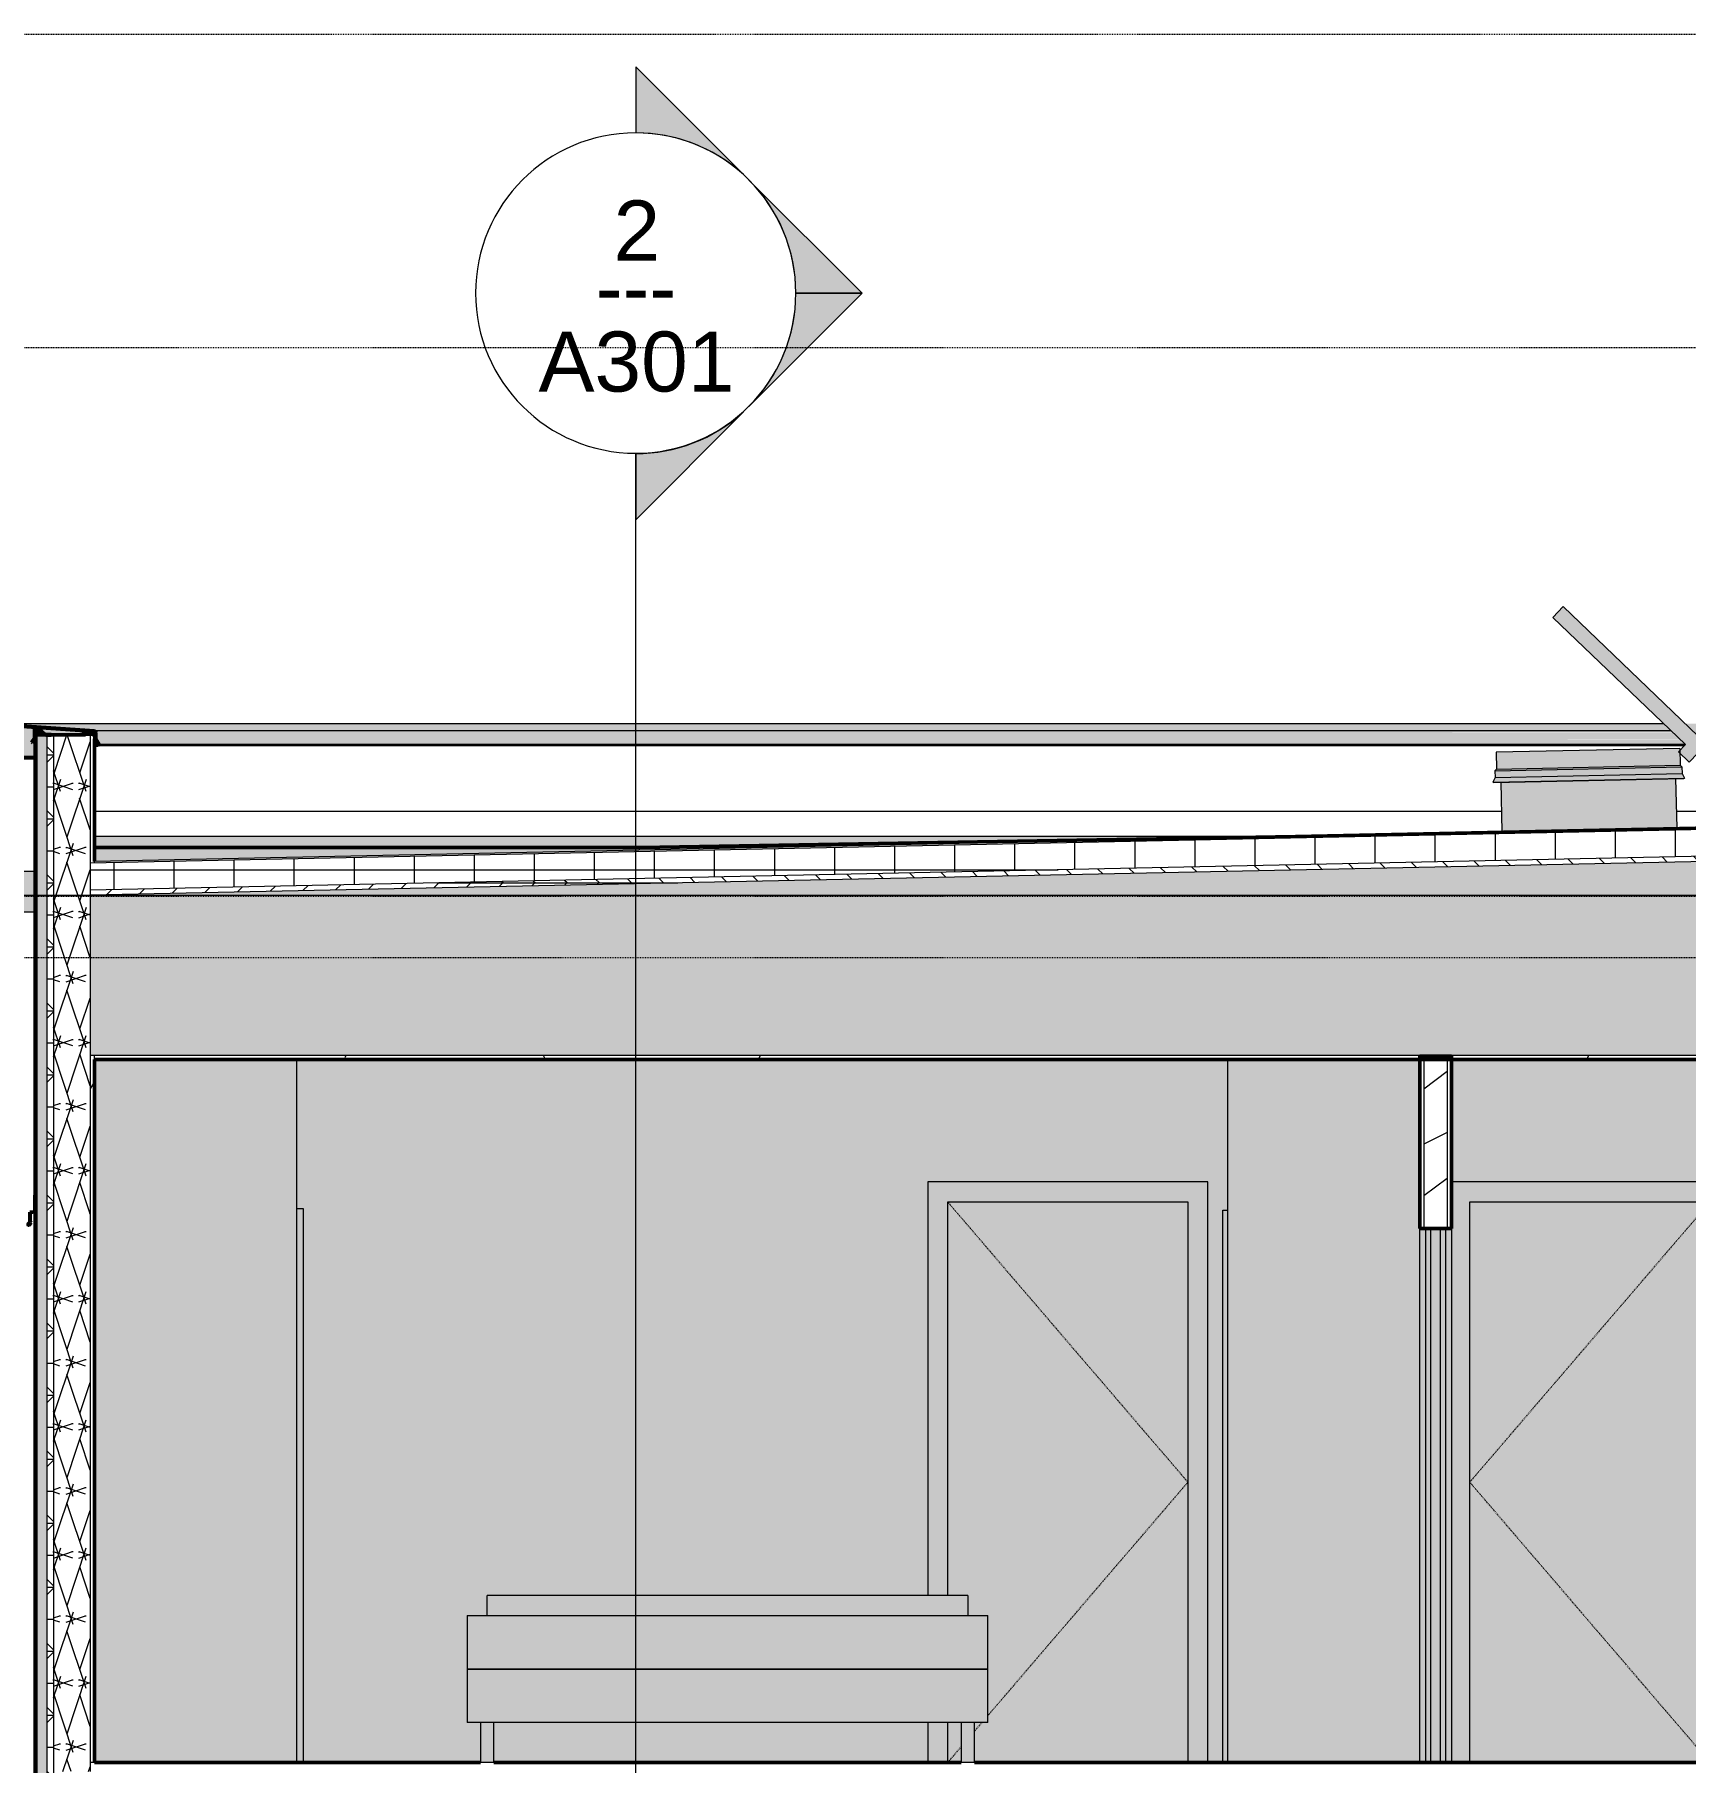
# Model space of a CAD drawing. Header units: inches. Extents: x 1814 to 6957, y -360 to 681.
# Drawn here: x 4886.1 to 5133.5, y 268 to 527 of the extents above; entities that cross this region are included whole.
import ezdxf

# ---------------------------------------------------------------- set-up
doc = ezdxf.new("R2010")
doc.units = ezdxf.units.IN
doc.header["$MEASUREMENT"] = 0
for name, pattern in [('Aligning Line 1_8_', [0.25, 0.125, -0.125]), ('Dash 1_16_', [0.125, 0.0625, -0.0625]), ('Grid Line 1_2_', [0.875, 0.5, -0.125, 0.125, -0.125])]:
    doc.linetypes.add(name, pattern=pattern)
for name, color, linetype, lineweight in [('0-4', 7, 'Continuous', 13), ('0-7', 50, 'Continuous', 5), ('A-DOOR-1', 135, 'Continuous', 13), ('A-DOOR-2', 250, 'Dash 1_16_', 9), ('A-DOOR-3', 45, 'Continuous', 13), ('A-DOOR-4', 250, 'Continuous', 9), ('A-DOOR-7', 130, 'Continuous', 20), ('A-DOOR-8', 30, 'Continuous', 9), ('A-DOOR-FRAM-1', 135, 'Continuous', 13), ('A-DOOR-FRAM-2', 250, 'Continuous', 9), ('A-FLOR-8', 192, 'Continuous', 50), ('A-FLOR-LEVL-1', 51, 'Grid Line 1_2_', 9), ('A-FLOR-MCUT', 51, 'Continuous', 13), ('A-GENM', 5, 'Continuous', 9), ('A-ROOF', 132, 'Continuous', 13), ('A-ROOF-1', 132, 'Continuous', 5), ('A-ROOF-2', 132, 'Continuous', 50), ('A-ROOF-PATT-1', 132, 'Continuous', 9), ('A-WALL', 113, 'Continuous', 13), ('A-WALL-1', 50, 'Continuous', 5), ('A-WALL-2', 10, 'Continuous', 13), ('A-WALL-3', 7, 'Continuous', 13), ('A-WALL-4', 113, 'Continuous', 5), ('A-WALL-6', 113, 'Continuous', 50), ('A-WALL-7', 8, 'Continuous', 5), ('A-WALL-8', 90, 'Continuous', 50), ('A-WALL-PATT-3', 250, 'Continuous', 9), ('A-WALL-PATT-4', 111, 'Continuous', 9), ('A-WALL-PATT-5', 55, 'Continuous', 9), ('G-ANNO-SYMB', 111, 'Aligning Line 1_8_', 9), ('G-ANNO-SYMB-1', 191, 'Aligning Line 1_8_', 9), ('G-ANNO-SYMB-2', 147, 'Aligning Line 1_8_', 9), ('G-ANNO-SYMB-3', 111, 'Continuous', 9), ('I-FURN-1', 170, 'Continuous', 9), ('I-FURN-2', 250, 'Continuous', 9)]:
    doc.layers.add(name, color=color, linetype=linetype, lineweight=lineweight)
doc.styles.add('Arial', font='arial.ttf', dxfattribs={"height": 9})
doc.styles.add('Century Gothic', font='ufonts.com_century-gothic.ttf', dxfattribs={"height": 9})
pattern_1 = [(0, (7058.028, 68.768), (0, 4.798), []), (315, (7058.028, 68.768), (4.7984266, 0), [6.786, -6.786]), (45, (7058.028, 68.768), (4.7984266, 0), [6.786, -6.786])]
pattern_2 = [(161.57, (7058.508, 69.248), (-3.8399538, -1.544e-05), [0, -27.322, 3.034, 0]), (18.43, (7057.548, 69.248), (-3.8399538, 1.544e-05), [0, -27.322, 3.034, 0]), (108.43, (7058.508, 69.248), (1.919622, -9.6005246), [9.106, -21.25]), (71.57, (7057.548, 69.248), (1.919622, 9.6005246), [9.106, -21.25])]
pattern_3 = [(0, (7058.028, 68.768), (30.72, 7.68), [1.267, -21.773, 1.267, -21.773, -122.88]), (0, (7058.028, 68.768), (30.72, 7.68), [-46.08, 1.267, -44.813, 1.267, -21.773, -53.76]), (0, (7058.028, 68.768), (30.72, 7.68), [-115.2, 1.267, -14.093, 1.267, -37.133]), (120, (7069.548, 72.608), (-22.011075, 22.7643), [1.267, -21.773, 1.267, -21.773, -122.88]), (120, (7069.548, 72.608), (-22.011075, 22.7643), [-46.08, 1.267, -44.813, 1.267, -21.773, -53.76]), (120, (7069.548, 72.608), (-22.011075, 22.7643), [-115.2, 1.267, -14.093, 1.267, -37.133]), (240, (7073.388, 87.968), (-8.708925, -30.4443), [1.267, -21.773, 1.267, -21.773, -122.88]), (240, (7073.388, 87.968), (-8.708925, -30.4443), [-46.08, 1.267, -44.813, 1.267, -21.773, -53.76]), (240, (7073.388, 87.968), (-8.708925, -30.4443), [-115.2, 1.267, -14.093, 1.267, -37.133])]

# ---------------------------------------------------------------- blocks, each defined once
blk = doc.blocks.new('CTR - 2nd Phase_rvt-2-SECTION _ CENTER LOOKING EAST')
at = {"layer": 'A-FLOR-LEVL-1'}
blk.add_line((-4168.71, 398), (-1814.21, 398), dxfattribs=at)
at = {"layer": 'G-ANNO-SYMB-1'}
for p, q in [((-1910.94, 526.95), (-4072.05, 526.95)), ((-1910.94, 388.59), (-4072.05, 388.59))]:
    blk.add_line(p, q, dxfattribs=at)
blk = doc.blocks.new('Single-Flush - 36_ x 84_-1372824-SECTION _ CENTER LOOKING EAST')
at = {"layer": 'A-DOOR-1'}
h = blk.add_hatch(color=256, dxfattribs=at)
h.paths.add_polyline_path([(-3723.96, 268), (-3721.96, 268), (-3721.96, 274), (-3723.96, 274), (-3723.96, 269.13)], flags=0)
h.paths.add_polyline_path([(-3719.96, 268), (-3687.96, 268), (-3687.96, 352), (-3723.96, 352), (-3723.96, 293), (-3720.96, 293), (-3720.96, 290), (-3717.96, 290), (-3717.96, 274), (-3719.96, 274), (-3719.96, 269.13)], flags=0)
at = {"layer": 'A-DOOR-FRAM-1'}
h = blk.add_hatch(color=256, dxfattribs=at)
h.paths.add_polyline_path([(-3687.96, 268), (-3684.96, 268), (-3684.96, 355), (-3726.96, 355), (-3726.96, 293), (-3723.96, 293), (-3723.96, 352), (-3687.96, 352), (-3687.96, 292.72)], flags=0)
h.paths.add_polyline_path([(-3723.96, 268), (-3723.96, 274), (-3726.96, 274), (-3726.96, 268), (-3725.93, 268)], flags=0)
at = {"layer": 'A-DOOR-2'}
for p, q in [((-3723.96, 352), (-3687.96, 310)), ((-3717.96, 275), (-3687.96, 310)), ((-3719.96, 272.67), (-3718.82, 274)), ((-3723.96, 268), (-3721.96, 270.33))]:
    blk.add_line(p, q, dxfattribs=at)
at = {"layer": 'A-DOOR-FRAM-2'}
for p, q in [((-3726.96, 355), (-3726.96, 293)), ((-3684.96, 355), (-3726.96, 355)), ((-3684.96, 268), (-3684.96, 355)), ((-3723.96, 293), (-3723.96, 352)), ((-3723.96, 352), (-3687.96, 352)), ((-3687.96, 352), (-3687.96, 268)), ((-3726.96, 274), (-3726.96, 268)), ((-3723.96, 268), (-3723.96, 274))]:
    blk.add_line(p, q, dxfattribs=at)
blk = doc.blocks.new('Single-Flush - 36_ x 84_-1372839-SECTION _ CENTER LOOKING EAST')
at = {"layer": 'A-DOOR-1'}
blk.add_hatch(color=256, dxfattribs=at).paths.add_polyline_path([(-3645.72, 268), (-3609.72, 268), (-3609.72, 352), (-3645.72, 352), (-3645.72, 316)], flags=0)
at = {"layer": 'A-DOOR-FRAM-1'}
blk.add_hatch(color=256, dxfattribs=at).paths.add_polyline_path([(-3648.46, 268), (-3645.72, 268), (-3645.72, 352), (-3609.72, 352), (-3609.72, 268), (-3606.72, 268), (-3606.72, 355), (-3648.46, 355), (-3648.46, 268.88)], flags=0)
at = {"layer": 'A-DOOR-2'}
for p in [(-3609.72, 352), (-3609.72, 268)]:
    blk.add_line(p, (-3645.72, 310), dxfattribs=at)
at = {"layer": 'A-DOOR-FRAM-2'}
for p, q in [((-3606.72, 355), (-3648.46, 355)), ((-3606.72, 268), (-3606.72, 355)), ((-3645.72, 268), (-3645.72, 352)), ((-3645.72, 352), (-3609.72, 352)), ((-3609.72, 352), (-3609.72, 268))]:
    blk.add_line(p, q, dxfattribs=at)
blk = doc.blocks.new('FOLDING_SLIDING CLOSET - 42_ x 80_-1372832-SECTION _ CENTER LOOKING EAST')
at = {"layer": 'A-DOOR-3'}
blk.add_hatch(color=256, dxfattribs=at).paths.add_polyline_path([(-3681.96, 268), (-3681.96, 350.75), (-3682.71, 350.75), (-3682.71, 268)], flags=0)
at = {"layer": 'A-DOOR-4'}
for p, q in [((-3682.71, 350.75), (-3681.96, 350.75)), ((-3682.71, 268), (-3682.71, 350.75))]:
    blk.add_line(p, q, dxfattribs=at)
blk = doc.blocks.new('Bed-Standard - King 78_ x 80_-1242963-SECTION _ CENTER LOOKING EAST')
at = {"layer": 'I-FURN-1'}
for points in [[(-3726.18, 292), (-3720.96, 292), (-3720.96, 293), (-3792.96, 293), (-3792.96, 292), (-3726.96, 292)], [(-3726.96, 290), (-3720.96, 290), (-3720.96, 292), (-3792.96, 292), (-3792.96, 290), (-3734.38, 290)], [(-3795.65, 282), (-3794.96, 282), (-3794.96, 290), (-3795.96, 290), (-3795.96, 282), (-3795.83, 282)], [(-3718.96, 282), (-3718.96, 290), (-3794.96, 290), (-3794.96, 282), (-3723.96, 282)], [(-3718.71, 282), (-3717.96, 282), (-3717.96, 290), (-3718.96, 290), (-3718.96, 282)], [(-3795.96, 274), (-3794.96, 274), (-3794.96, 282), (-3795.96, 282), (-3795.96, 274.86)], [(-3768.14, 274), (-3718.96, 274), (-3718.96, 282), (-3794.96, 282), (-3794.96, 274), (-3785.03, 274)], [(-3718.04, 274), (-3717.96, 274), (-3717.96, 282), (-3718.96, 282), (-3718.96, 274), (-3718.1, 274)], [(-3792.2, 268), (-3791.96, 268), (-3791.96, 274), (-3793.96, 274), (-3793.96, 268), (-3792.34, 268)], [(-3721.96, 268), (-3719.96, 268), (-3719.96, 274), (-3721.96, 274), (-3721.96, 269.13)]]:
    blk.add_hatch(color=256, dxfattribs=at).paths.add_polyline_path(points, flags=0)
at = {"layer": 'I-FURN-2'}
for p, q in [((-3720.96, 293), (-3792.96, 293)), ((-3792.96, 292), (-3792.96, 293)), ((-3720.96, 293), (-3720.96, 292)), ((-3792.96, 290), (-3792.96, 292)), ((-3720.96, 292), (-3720.96, 290)), ((-3795.96, 290), (-3795.96, 282)), ((-3795.96, 290), (-3794.96, 290)), ((-3794.96, 290), (-3718.96, 290)), ((-3718.96, 290), (-3717.96, 290)), ((-3717.96, 282), (-3717.96, 290)), ((-3795.96, 282), (-3795.96, 274)), ((-3795.96, 282), (-3794.96, 282)), ((-3794.96, 282), (-3795.96, 282)), ((-3794.96, 282), (-3718.96, 282)), ((-3718.96, 282), (-3794.96, 282)), ((-3718.96, 282), (-3717.96, 282)), ((-3717.96, 282), (-3718.96, 282)), ((-3717.96, 274), (-3717.96, 282)), ((-3794.96, 274), (-3795.96, 274)), ((-3718.96, 274), (-3794.96, 274)), ((-3793.96, 274), (-3793.96, 268)), ((-3791.96, 268), (-3791.96, 274)), ((-3721.96, 274), (-3721.96, 268)), ((-3719.96, 268), (-3719.96, 274)), ((-3717.96, 274), (-3718.96, 274)), ((-3791.96, 268), (-3793.96, 268)), ((-3719.96, 268), (-3721.96, 268))]:
    blk.add_line(p, q, dxfattribs=at)
blk = doc.blocks.new('Pocket_Door_2385 - 34_ x 80_-1722045-SECTION _ CENTER LOOKING EAST')
at = {"layer": 'A-DOOR-8'}
blk.add_hatch(color=256, dxfattribs=at).paths.add_polyline_path([(-3650.09, 268), (-3650.09, 348), (-3651.59, 348), (-3651.59, 268)], flags=0)
at = {"layer": 'A-DOOR-7'}
for p, q in [((-3650.09, 348), (-3651.59, 348)), ((-3651.59, 348), (-3651.59, 268)), ((-3650.09, 268), (-3650.09, 348)), ((-3651.59, 268), (-3650.09, 268))]:
    blk.add_line(p, q, dxfattribs=at)
blk = doc.blocks.new('Single-Flush - 30_ x 80_-1421383-SECTION _ CENTER LOOKING EAST')
at = {"layer": 'A-DOOR-FRAM-1'}
blk.add_hatch(color=256, dxfattribs=at).paths.add_polyline_path([(-3820.57, 136), (-3820.57, 219), (-3821.57, 219), (-3821.57, 136)], flags=0)
at = {"layer": 'A-DOOR-FRAM-2'}
for p, q in [((-3821.57, 219), (-3820.57, 219)), ((-3820.57, 219), (-3820.57, 136))]:
    blk.add_line(p, q, dxfattribs=at)
blk = doc.blocks.new('CTR - 1st Phase - Unit Layouts_rvt-2-SECTION _ CENTER LOOKING EAST')
at = {"layer": 'A-WALL-1'}
for points in [[(-3821.57, 268), (-3821.6, 373.37), (-3826.32, 373.37), (-3826.32, 268)], [(-3677.21, 268), (-3677.21, 373.37), (-3681.96, 373.37), (-3681.96, 268)]]:
    blk.add_hatch(color=256, dxfattribs=at).paths.add_polyline_path(points, flags=0)
at = {"layer": 'A-WALL-2'}
for points in [[(-3835.68, 268), (-3826.32, 268), (-3826.32, 373.37), (-3851.85, 373.37), (-3851.85, 268)], [(-3653.21, 268), (-3653.21, 373.37), (-3677.21, 373.37), (-3677.21, 268), (-3666.84, 268)]]:
    blk.add_hatch(color=256, dxfattribs=at).paths.add_polyline_path(points, flags=0)
h = blk.add_hatch(color=256, dxfattribs=at)
h.paths.add_polyline_path([(-3820.57, 268), (-3793.96, 268), (-3793.96, 274), (-3795.96, 274), (-3795.96, 290), (-3792.96, 290), (-3792.96, 293), (-3726.96, 293), (-3726.96, 355), (-3684.96, 355), (-3684.96, 268), (-3682.71, 268), (-3682.71, 350.75), (-3681.96, 350.75), (-3681.96, 373.37), (-3821.57, 373.36), (-3821.57, 351), (-3820.57, 351), (-3820.57, 288.85)], flags=0)
h.paths.add_polyline_path([(-3789.25, 268), (-3726.96, 268), (-3726.96, 274), (-3791.96, 274), (-3791.96, 268)], flags=0)
h = blk.add_hatch(color=256, dxfattribs=at)
h.paths.add_polyline_path([(-3599.31, 268), (-3540.61, 268), (-3539.76, 275.83), (-3540.32, 276.15), (-3541.68, 277.41), (-3542.63, 278.81), (-3543.27, 280.59), (-3543.47, 282.25), (-3528.47, 282.25), (-3528.74, 280.33), (-3529.42, 278.63), (-3530.43, 277.21), (-3531.77, 276.05), (-3532.19, 275.83), (-3531.34, 268), (-3519.97, 268), (-3519.97, 373.37), (-3648.46, 373.37), (-3648.46, 355), (-3606.72, 355), (-3606.72, 268)], flags=0)
h.paths.add_polyline_path([(-3530.73, 282.5), (-3543.47, 282.5), (-3543.47, 282.75), (-3543.76, 282.75), (-3544.18, 282.84), (-3544.53, 283.11), (-3544.73, 283.49), (-3545.09, 285.25), (-3545.47, 293.75), (-3545.8, 293.77), (-3545.94, 293.92), (-3545.94, 294.16), (-3545.78, 295.46), (-3545.76, 295.52), (-3545.51, 295.71), (-3545.34, 295.75), (-3526.44, 295.71), (-3526.37, 295.69), (-3526.17, 295.46), (-3526.11, 295.29), (-3526.01, 293.92), (-3526.15, 293.77), (-3526.25, 293.75), (-3526.47, 293.75), (-3526.86, 285.25), (-3527.22, 283.49), (-3527.42, 283.11), (-3527.76, 282.84), (-3528.19, 282.75), (-3528.47, 282.75), (-3528.47, 282.5), (-3530.59, 282.5)], flags=0)
at = {"layer": 'A-WALL-7'}
for points in [[(-3653.21, 268), (-3652.34, 268), (-3652.34, 348), (-3653.21, 348), (-3653.21, 271.75)], [(-3648.46, 268), (-3648.46, 348), (-3649.34, 348), (-3649.34, 268), (-3648.72, 268)]]:
    blk.add_hatch(color=256, dxfattribs=at).paths.add_polyline_path(points, flags=0)
h = blk.add_hatch(color=256, dxfattribs=at)
h.paths.add_polyline_path([(-3649.34, 268), (-3649.34, 348), (-3650.09, 348), (-3650.09, 268)], flags=0)
h.paths.add_polyline_path([(-3651.59, 268), (-3651.59, 348), (-3652.34, 348), (-3652.34, 268)], flags=0)
at = {"layer": 'A-WALL-PATT-3'}
h = blk.add_hatch(dxfattribs=at)
h.set_pattern_fill('FP_52', color=256, style=0, pattern_type=2)
h.set_pattern_definition([(0, (-1688.897, 68.768), (30.72, 7.68), [1.267, -21.773, 1.267, -21.773, -122.88]), (0, (-1688.897, 68.768), (30.72, 7.68), [-46.08, 1.267, -44.813, 1.267, -21.773, -53.76]), (0, (-1688.897, 68.768), (30.72, 7.68), [-115.2, 1.267, -14.093, 1.267, -37.133]), (120, (-1677.377, 72.608), (-22.011075, 22.7643), [1.267, -21.773, 1.267, -21.773, -122.88]), (120, (-1677.377, 72.608), (-22.011075, 22.7643), [-46.08, 1.267, -44.813, 1.267, -21.773, -53.76]), (120, (-1677.377, 72.608), (-22.011075, 22.7643), [-115.2, 1.267, -14.093, 1.267, -37.133]), (240, (-1673.537, 87.968), (-8.708925, -30.4443), [1.267, -21.773, 1.267, -21.773, -122.88]), (240, (-1673.537, 87.968), (-8.708925, -30.4443), [-46.08, 1.267, -44.813, 1.267, -21.773, -53.76]), (240, (-1673.537, 87.968), (-8.708925, -30.4443), [-115.2, 1.267, -14.093, 1.267, -37.133])])
h.paths.add_polyline_path([(-3653.21, 348), (-3652.59, 348), (-3652.59, 373.37), (-3653.21, 373.37), (-3653.21, 350.5)], flags=0)
at = {"layer": 'A-WALL-PATT-5'}
h = blk.add_hatch(dxfattribs=at)
h.set_pattern_fill('FP_55', color=256, style=0, pattern_type=2)
h.set_pattern_definition([(216.87, (-1682.499, 84.761), (47.980943, 31.9870857), [7.997, -71.971]), (206.565, (-1672.903, 79.963), (-15.993714, -15.994133), [17.881, -17.881]), (198.435, (-1672.903, 71.967), (-31.98674, -15.99388), [10.115, -40.461])])
h.paths.add_polyline_path([(-3650.09, 348), (-3649.09, 348), (-3649.09, 373.37), (-3652.59, 373.37), (-3652.59, 348), (-3651.59, 348)], flags=0)
at = {"layer": 'A-WALL-3'}
for p, q in [((-3821.57, 373.37), (-3821.57, 268)), ((-3681.96, 268), (-3681.96, 373.37)), ((-3652.59, 373.87), (-3652.59, 348)), ((-3649.09, 373.87), (-3649.09, 348)), ((-3653.21, 268), (-3653.21, 348)), ((-3652.34, 348), (-3652.34, 268)), ((-3649.34, 348), (-3649.34, 268)), ((-3648.46, 348), (-3648.46, 268))]:
    blk.add_line(p, q, dxfattribs=at)
at = {"layer": 'A-WALL-8'}
for p, q in [((-3648.46, 373.87), (-3653.21, 373.87)), ((-3653.21, 373.87), (-3653.21, 348)), ((-3648.46, 348), (-3648.46, 373.87)), ((-3653.21, 348), (-3648.46, 348))]:
    blk.add_line(p, q, dxfattribs=at)
at = {"layer": '0-4'}
for name, p in [('Single-Flush - 36_ x 84_-1372824-SECTION _ CENTER LOOKING EAST', (0, 0)), ('Single-Flush - 36_ x 84_-1372839-SECTION _ CENTER LOOKING EAST', (0, 0)), ('Single-Flush - 30_ x 80_-1421383-SECTION _ CENTER LOOKING EAST', (0, 132)), ('FOLDING_SLIDING CLOSET - 42_ x 80_-1372832-SECTION _ CENTER LOOKING EAST', (0, 0)), ('Pocket_Door_2385 - 34_ x 80_-1722045-SECTION _ CENTER LOOKING EAST', (0, 0)), ('Bed-Standard - King 78_ x 80_-1242963-SECTION _ CENTER LOOKING EAST', (0, 0))]:
    blk.add_blockref(name, p, dxfattribs=at)
blk = doc.blocks.new('CTR - 1st Phase - Common Walls_rvt-2-SECTION _ CENTER LOOKING EAST')
at = {"layer": 'A-FLOR-LEVL-1'}
blk.add_line((-4168.71, 398), (-1814.21, 398), dxfattribs=at)
at = {"layer": 'G-ANNO-SYMB-2'}
for p, q in [((-1910.94, 526.95), (-4072.05, 526.95)), ((-1910.94, 526.95), (-4072.05, 526.95)), ((-1910.96, 526.95), (-4071.96, 526.95)), ((-1910.94, 480), (-4072.05, 480))]:
    blk.add_line(p, q, dxfattribs=at)
blk = doc.blocks.new('CTR - 1st Phase -Stairs _ Elevators_rvt-2-SECTION _ CENTER LOOKING EAST')
at = {"layer": 'A-FLOR-LEVL-1'}
blk.add_line((-4168.71, 398), (-1814.21, 398), dxfattribs=at)
at = {"layer": 'G-ANNO-SYMB-2'}
blk.add_line((-1910.96, 526.95), (-4071.96, 526.95), dxfattribs=at)
blk = doc.blocks.new('Basic Wall _ EXT - FIBER CEMENT - SMALL - ___-2145929-SECTION _ CENTER LOOKING EAST')
at = {"layer": 'A-WALL'}
h = blk.add_hatch(color=256, dxfattribs=at)
h.paths.add_polyline_path([(-3481.12, 422.6), (-3408.92, 422.6), (-3393.56, 423.66), (-3499.32, 423.66), (-3499.32, 422.6), (-3485.34, 422.6)], flags=0)
h.paths.add_polyline_path([(-3679.5, 422.6), (-3615.53, 422.6), (-3616.64, 423.66), (-3867.21, 423.66), (-3851.69, 422.6), (-3683.72, 422.6)], flags=0)
h.paths.add_polyline_path([(-3612.28, 422.6), (-3595.32, 422.6), (-3595.32, 423.66), (-3613.39, 423.66), (-3612.55, 422.86)], flags=0)
for points in [[(-3860.72, 418.62), (-3860.72, 418.62), (-3860.73, 420.79), (-3861.25, 420.84), (-3860.84, 421.5), (-3860.78, 421.45), (-3860.73, 421.63), (-3860.81, 421.63), (-3860.78, 422.9), (-3860.63, 423.08), (-3860.51, 423.11), (-3861, 423.15), (-3867.21, 423.58), (-3867.21, 418.62), (-3860.73, 418.62)], [(-3860.29, 422.86), (-3860.45, 422.99), (-3860.65, 422.98), (-3860.71, 422.86), (-3860.39, 422.86)], [(-3859.53, 423.05), (-3860.44, 423.09), (-3860.39, 423.05)], [(-3851.92, 422.1), (-3851.71, 422.1), (-3851.71, 422.16), (-3853.48, 422.16), (-3853.48, 422.44), (-3851.79, 422.49), (-3851.92, 422.53), (-3859.53, 423.05), (-3860.35, 423.02), (-3859.29, 422.1), (-3852.33, 422.1)], [(-3852.33, 422.23), (-3851.93, 422.27), (-3851.99, 422.37), (-3853.4, 422.37), (-3853.4, 422.23), (-3852.47, 422.23)], [(-3851.84, 422.16), (-3851.71, 422.16), (-3851.71, 422.23), (-3852.33, 422.23), (-3852.33, 422.16), (-3851.92, 422.16)], [(-3851.75, 422.27), (-3851.71, 422.27), (-3851.75, 422.47), (-3851.92, 422.47), (-3851.84, 422.27)], [(-3860.73, 420.79), (-3860.73, 421.45), (-3860.78, 421.45), (-3861.19, 420.79), (-3860.73, 420.79)], [(-3860.78, 421.45), (-3860.73, 421.45), (-3860.76, 421.5)], [(-3851.62, 421.39), (-3851.63, 421.44), (-3851.71, 421.44), (-3851.74, 421.83), (-3851.77, 421.83), (-3851.74, 421.39), (-3851.62, 421.39)], [(-3851.74, 421.26), (-3851.59, 421.3), (-3851.63, 421.39), (-3851.77, 421.39), (-3851.76, 421.3)], [(-3851.42, 420.51), (-3851.3, 420.55), (-3851.3, 420.59), (-3851.44, 420.63), (-3851.45, 420.64), (-3851.74, 420.62), (-3851.47, 420.51)], [(-3851.35, 420.63), (-3851.25, 420.63), (-3851.65, 421.26), (-3851.71, 421.22), (-3851.42, 420.74)]]:
    blk.add_hatch(color=256, dxfattribs=at).paths.add_polyline_path(points, flags=0)
h = blk.add_hatch(color=256, dxfattribs=at)
h.paths.add_polyline_path([(-3860.73, 421.63), (-3860.72, 422), (-3859.34, 422.04), (-3860.29, 422.86), (-3860.73, 422.86), (-3860.73, 421.7)], flags=0)
h.paths.add_polyline_path([(-3859.23, 422), (-3859.13, 422.04), (-3859.22, 422.04)], flags=0)
h = blk.add_hatch(color=256, dxfattribs=at)
h.paths.add_polyline_path([(-3851.89, 422.04), (-3851.96, 422.07), (-3851.9, 422.04)], flags=0)
h.paths.add_polyline_path([(-3858.3, 422.04), (-3851.71, 422.08), (-3851.71, 422.1), (-3859.21, 422.06), (-3859.13, 422.04), (-3858.97, 422.04)], flags=0)
h = blk.add_hatch(color=256, dxfattribs=at)
h.paths.add_polyline_path([(-3675.28, 422.35), (-3615.28, 422.36), (-3615.53, 422.6), (-3851.73, 422.56), (-3851.63, 422.41), (-3851.63, 422.35), (-3679.5, 422.35)], flags=0)
h.paths.add_polyline_path([(-3409.15, 422.35), (-3409.06, 422.53), (-3408.93, 422.6), (-3499.32, 422.56), (-3499.32, 422.35), (-3409.37, 422.35)], flags=0)
h.paths.add_polyline_path([(-3612.02, 422.35), (-3595.32, 422.36), (-3595.32, 422.6), (-3612.24, 422.56), (-3612.03, 422.36)], flags=0)
h = blk.add_hatch(color=256, dxfattribs=at)
h.paths.add_polyline_path([(-3409.15, 421.44), (-3409.15, 422.35), (-3499.32, 422.35), (-3499.32, 421.44), (-3409.37, 421.44)], flags=0)
h.paths.add_polyline_path([(-3851.63, 421.44), (-3614.32, 421.44), (-3615.27, 422.35), (-3851.63, 422.35), (-3851.63, 421.99)], flags=0)
h.paths.add_polyline_path([(-3595.32, 421.44), (-3595.32, 422.35), (-3612.02, 422.35), (-3611.07, 421.44), (-3599.31, 421.44)], flags=0)
h = blk.add_hatch(color=256, dxfattribs=at)
h.paths.add_polyline_path([(-3851.71, 421.99), (-3851.71, 422.08), (-3851.89, 422.04), (-3851.77, 422)], flags=0)
h.paths.add_polyline_path([(-3851.77, 421.83), (-3851.71, 421.83), (-3851.74, 421.99), (-3851.84, 422), (-3851.78, 421.89)], flags=0)
h = blk.add_hatch(color=256, dxfattribs=at)
h.paths.add_polyline_path([(-3633.07, 421.3), (-3614.22, 421.35), (-3614.32, 421.44), (-3851.63, 421.44), (-3851.59, 421.3), (-3637.29, 421.3)], flags=0)
h.paths.add_polyline_path([(-3610.93, 421.3), (-3595.32, 421.35), (-3595.32, 421.44), (-3611.06, 421.43), (-3610.93, 421.3)], flags=0)
h.paths.add_polyline_path([(-3409.1, 421.3), (-3409.07, 421.44), (-3499.32, 421.43), (-3499.32, 421.3), (-3409.12, 421.3)], flags=0)
h = blk.add_hatch(color=256, dxfattribs=at)
h.paths.add_polyline_path([(-3751.26, 420.57), (-3613.41, 420.57), (-3614.18, 421.3), (-3851.56, 421.26), (-3851.11, 420.57), (-3755.48, 420.57)], flags=0)
h.paths.add_polyline_path([(-3409.66, 420.57), (-3409.19, 421.3), (-3499.32, 421.3), (-3499.32, 420.57), (-3413.59, 420.57)], flags=0)
h.paths.add_polyline_path([(-3595.32, 420.57), (-3595.32, 421.3), (-3610.93, 421.3), (-3610.23, 420.63), (-3610.23, 420.57), (-3599.31, 420.57)], flags=0)
h.paths.add_polyline_path([(-3409.12, 421.26), (-3409.12, 421.3), (-3409.12, 421.26)], flags=0)
h = blk.add_hatch(color=256, dxfattribs=at)
h.paths.add_polyline_path([(-3851.11, 420.45), (-3613.51, 420.45), (-3613.41, 420.57), (-3851.11, 420.57), (-3851.22, 420.45)], flags=0)
h.paths.add_polyline_path([(-3409.31, 420.45), (-3409.3, 420.49), (-3409.34, 420.45)], flags=0)
h.paths.add_polyline_path([(-3409.47, 420.45), (-3409.66, 420.57), (-3499.32, 420.57), (-3499.32, 420.45), (-3409.55, 420.45)], flags=0)
h.paths.add_polyline_path([(-3599.31, 420.45), (-3595.32, 420.45), (-3595.32, 420.57), (-3610.29, 420.57), (-3610.4, 420.45), (-3603.53, 420.45)], flags=0)
for p, q in [((-3616.64, 423.66), (-3867.29, 423.66)), ((-3860.41, 423.11), (-3860.56, 423.11)), ((-3851.97, 422.37), (-3853.4, 422.37)), ((-3852.33, 422.23), (-3851.71, 422.23)), ((-3851.71, 422.16), (-3852.33, 422.16)), ((-3851.71, 422.24), (-3851.93, 422.24)), ((-3851.75, 422.47), (-3851.92, 422.47)), ((-3615.53, 422.6), (-3851.85, 422.6)), ((-3851.7, 422.27), (-3851.85, 422.27)), ((-3860.73, 420.79), (-3861.19, 420.79)), ((-3859.34, 422.04), (-3859.28, 422)), ((-3853.2, 422.04), (-3858.3, 422.04)), ((-3851.71, 422.08), (-3852.02, 422.08)), ((-3851.44, 420.64), (-3851.78, 420.64)), ((-3851.44, 420.42), (-3613.55, 420.42)), ((-3851.23, 420.59), (-3851.42, 420.59)), ((-3851.24, 420.63), (-3851.35, 420.63)), ((-3613.41, 420.57), (-3851.11, 420.57))]:
    blk.add_line(p, q, dxfattribs=at)
at = {"layer": 'A-WALL', "flags": 128}
for points in [[(-3860.39, 423.05), (-3860.45, 423.09), (-3860.51, 423.11), (-3860.57, 423.11), (-3860.63, 423.1), (-3860.69, 423.07), (-3860.74, 423.03), (-3860.77, 422.98), (-3860.8, 422.92), (-3860.81, 422.86)], [(-3859.13, 422.04), (-3859.18, 422.05), (-3859.24, 422.07), (-3859.29, 422.1)], [(-3851.63, 422.35), (-3851.63, 422.41), (-3851.66, 422.47), (-3851.69, 422.52), (-3851.73, 422.56), (-3851.79, 422.59), (-3851.85, 422.6)], [(-3860.81, 421.63), (-3860.81, 421.58), (-3860.82, 421.54), (-3860.84, 421.5)], [(-3860.78, 421.45), (-3860.75, 421.51), (-3860.73, 421.57), (-3860.73, 421.63)], [(-3851.77, 421.83), (-3851.78, 421.89), (-3851.81, 421.95), (-3851.85, 422.01), (-3851.9, 422.05), (-3851.96, 422.07), (-3852.02, 422.08)], [(-3851.85, 421.33), (-3851.83, 421.28), (-3851.8, 421.22)], [(-3851.74, 421.26), (-3851.76, 421.3), (-3851.77, 421.35), (-3851.77, 421.39)], [(-3851.71, 421.44), (-3851.7, 421.38), (-3851.68, 421.32), (-3851.65, 421.26)], [(-3851.59, 421.3), (-3851.61, 421.35), (-3851.62, 421.39), (-3851.63, 421.44)], [(-3851.55, 420.44), (-3851.49, 420.42), (-3851.44, 420.42)], [(-3851.39, 420.5), (-3851.43, 420.49), (-3851.44, 420.49)], [(-3851.42, 420.42), (-3851.36, 420.43), (-3851.3, 420.45)]]:
    blk.add_lwpolyline(points, dxfattribs=at)
blk = doc.blocks.new('Basic Wall _ EXT - FIBER CEMENT - LARGE - ___-2162461-SECTION _ CENTER LOOKING EAST')
at = {"layer": 'A-WALL'}
blk.add_hatch(color=256, dxfattribs=at).paths.add_polyline_path([(-3861.76, 348.66), (-3861.47, 349.06), (-3861.47, 350.44), (-3860.72, 350.5), (-3860.75, 350.53), (-3861.5, 350.43), (-3861.5, 349.02), (-3861.79, 348.68)], flags=0)
for p, q in [((-3861.77, 348.55), (-3861.75, 348.53)), ((-3861.77, 348.55), (-3861.75, 348.53)), ((-3861.73, 348.55), (-3861.75, 348.57)), ((-3861.73, 348.55), (-3861.75, 348.57))]:
    blk.add_line(p, q, dxfattribs=at)
for centre, radius, start, end in [((-3861.71, 348.62), 0.0937, 140, 230), ((-3861.71, 348.62), 0.0937, 140, 230), ((-3861.71, 348.62), 0.0625, 140, 230), ((-3861.71, 348.62), 0.0625, 140, 230), ((-3861.69, 348.6), 0.0938, 230, 320), ((-3861.69, 348.6), 0.0938, 230, 320), ((-3861.69, 348.6), 0.0625, 230, 320), ((-3861.69, 348.6), 0.0625, 230, 320)]:
    blk.add_arc(centre, radius, start, end, dxfattribs=at)
at = {"layer": 'A-WALL-6'}
for p, q in [((-3860.72, 353), (-3860.75, 353)), ((-3860.75, 353), (-3860.75, 350.53)), ((-3860.72, 350.5), (-3860.72, 353)), ((-3860.75, 350.53), (-3861.5, 350.46)), ((-3861.5, 350.46), (-3861.5, 349.02)), ((-3861.47, 350.44), (-3860.72, 350.5)), ((-3861.47, 349.01), (-3861.47, 350.44)), ((-3861.5, 349.02), (-3861.79, 348.68)), ((-3861.77, 348.55), (-3861.75, 348.53)), ((-3861.76, 348.66), (-3861.47, 349.01)), ((-3861.73, 348.55), (-3861.75, 348.57)), ((-3861.36, 348.9), (-3861.64, 348.56)), ((-3861.62, 348.54), (-3861.34, 348.88)), ((-3861.34, 348.88), (-3861.36, 348.9))]:
    blk.add_line(p, q, dxfattribs=at)
for centre, radius, start, end in [((-3861.71, 348.62), 0.0937, 140, 230), ((-3861.71, 348.62), 0.0625, 140, 230), ((-3861.69, 348.6), 0.0937, 230, 320), ((-3861.69, 348.6), 0.0625, 230, 320)]:
    blk.add_arc(centre, radius, start, end, dxfattribs=at)
blk = doc.blocks.new('Basic Wall _ EXT - FIBER CEMENT - SMALL - ___-2145935-SECTION _ CENTER LOOKING EAST')
at = {"layer": 'A-WALL'}
h = blk.add_hatch(color=256, dxfattribs=at)
h.paths.add_polyline_path([(-3860.73, 418.54), (-3860.73, 418.62), (-3867.21, 418.62), (-3867.21, 423.58), (-3851.79, 422.49), (-3851.75, 422.47), (-3851.71, 422.23), (-3851.71, 421.44), (-3851.63, 421.44), (-3851.67, 422.47), (-3851.75, 422.55), (-3851.85, 422.6), (-3867.29, 423.66), (-3867.29, 418.54), (-3860.77, 418.54)], flags=0)
h.paths.add_polyline_path([(-3851.42, 420.42), (-3851.19, 420.53), (-3851.13, 420.59), (-3851.62, 421.28), (-3851.65, 421.26), (-3851.23, 420.59), (-3851.42, 420.43)], flags=0)
h.paths.add_polyline_path([(-3851.42, 420.42), (-3851.59, 420.55), (-3851.78, 420.64), (-3851.78, 420.56), (-3851.43, 420.42)], flags=0)
h.paths.add_polyline_path([(-3851.42, 420.59), (-3851.36, 420.64), (-3851.77, 421.24), (-3851.78, 421.19), (-3851.42, 420.6)], flags=0)
h.paths.add_polyline_path([(-3861.19, 420.79), (-3860.78, 421.45), (-3860.84, 421.5), (-3861.25, 420.84)], flags=0)
h.paths.add_polyline_path([(-3851.85, 421.39), (-3851.77, 421.39), (-3851.81, 421.91), (-3851.9, 422.03), (-3852.02, 422.08), (-3853.2, 422.04), (-3853.2, 422), (-3851.85, 421.96), (-3851.85, 421.39)], flags=0)
h.paths.add_polyline_path([(-3860.73, 421.63), (-3860.73, 421.63), (-3860.7, 422.9), (-3860.61, 423.01), (-3860.39, 422.95), (-3859.32, 422.07), (-3859.29, 422.1), (-3860.45, 423.06), (-3860.68, 423.06), (-3860.81, 422.86), (-3860.78, 421.63), (-3860.75, 421.63)], flags=0)
h.paths.add_polyline_path([(-3859.23, 422), (-3859.24, 422.05), (-3859.28, 422.01), (-3859.24, 422)], flags=0)
h.paths.add_polyline_path([(-3853.48, 422.16), (-3852.33, 422.16), (-3852.33, 422.23), (-3853.4, 422.23), (-3853.4, 422.37), (-3851.97, 422.37), (-3851.92, 422.25), (-3851.85, 422.27), (-3851.92, 422.47), (-3853.48, 422.44), (-3853.48, 422.23)], flags=0)
for p, q in [((-3860.73, 421.63), (-3860.73, 422)), ((-3853.2, 422), (-3852.47, 422)), ((-3852.47, 422), (-3852.02, 422)), ((-3851.85, 421.83), (-3851.85, 421.39)), ((-3860.73, 418.54), (-3860.73, 418.62))]:
    blk.add_line(p, q, dxfattribs=at)
at = {"layer": 'A-WALL-6'}
for p, q in [((-3851.85, 422.6), (-3867.29, 423.66)), ((-3867.29, 423.66), (-3867.29, 418.54)), ((-3867.21, 418.62), (-3867.21, 423.58)), ((-3867.21, 423.58), (-3851.85, 422.52)), ((-3860.81, 422.86), (-3860.81, 421.63)), ((-3860.73, 422), (-3860.73, 422.86)), ((-3860.44, 422.99), (-3859.34, 422.04)), ((-3859.29, 422.1), (-3860.39, 423.05)), ((-3851.92, 422.47), (-3853.48, 422.44)), ((-3853.48, 422.44), (-3853.48, 422.16)), ((-3853.48, 422.16), (-3852.33, 422.16)), ((-3853.4, 422.37), (-3851.97, 422.39)), ((-3853.4, 422.23), (-3853.4, 422.37)), ((-3852.33, 422.23), (-3853.4, 422.23)), ((-3852.33, 422.16), (-3852.33, 422.23)), ((-3851.97, 422.39), (-3851.93, 422.24)), ((-3851.93, 422.24), (-3851.85, 422.27)), ((-3851.85, 422.27), (-3851.92, 422.47)), ((-3851.71, 422.35), (-3851.71, 421.44)), ((-3851.63, 421.44), (-3851.63, 422.35)), ((-3860.84, 421.5), (-3861.25, 420.84)), ((-3861.25, 420.84), (-3861.19, 420.79)), ((-3861.19, 420.79), (-3860.78, 421.45)), ((-3858.3, 422.04), (-3859.13, 422.04)), ((-3859.13, 421.96), (-3858.3, 421.96)), ((-3858.3, 421.96), (-3858.3, 422.04)), ((-3852.02, 422.08), (-3853.2, 422.08)), ((-3853.2, 422.08), (-3853.2, 422)), ((-3851.78, 420.64), (-3851.82, 420.57)), ((-3851.82, 420.57), (-3851.55, 420.44)), ((-3851.8, 421.22), (-3851.42, 420.59)), ((-3851.51, 420.51), (-3851.78, 420.64)), ((-3851.77, 421.39), (-3851.77, 421.83)), ((-3851.35, 420.63), (-3851.74, 421.26)), ((-3851.65, 421.26), (-3851.22, 420.6)), ((-3851.11, 420.57), (-3851.59, 421.3)), ((-3851.42, 420.59), (-3851.35, 420.63)), ((-3851.22, 420.6), (-3851.35, 420.52)), ((-3851.3, 420.45), (-3851.11, 420.57)), ((-3867.29, 418.54), (-3860.73, 418.54)), ((-3860.73, 418.62), (-3867.21, 418.62))]:
    blk.add_line(p, q, dxfattribs=at)
for centre, radius, start, end in [((-3860.56, 422.86), 0.25, 49.2771, 180), ((-3860.56, 422.86), 0.171, 49.2771, 180), ((-3859.13, 422.29), 0.25, 229.2771, 270), ((-3851.88, 422.35), 0.25, 0, 83.0705), ((-3851.88, 422.35), 0.171, 0, 82.4457), ((-3861.06, 421.63), 0.25, 328.2381, 0), ((-3861.06, 421.63), 0.329, 328.2381, 0), ((-3859.13, 422.29), 0.329, 229.2771, 270), ((-3852.02, 421.83), 0.25, 0, 90), ((-3852.02, 421.83), 0.171, 0, 90), ((-3851.52, 421.39), 0.329, 180, 211.4324), ((-3851.52, 421.39), 0.25, 180, 211.4324), ((-3851.38, 421.44), 0.329, 180, 212.826), ((-3851.38, 421.44), 0.25, 180, 212.826), ((-3851.44, 420.67), 0.25, 244.1745, 302.0105), ((-3851.44, 420.67), 0.171, 244.1745, 302.0105)]:
    blk.add_arc(centre, radius, start, end, dxfattribs=at)
blk = doc.blocks.new('Family1 - SCUPPER-2154893-SECTION _ CENTER LOOKING EAST')
at = {"layer": 'A-GENM'}
blk.add_hatch(color=256, dxfattribs=at).paths.add_polyline_path([(-3860.72, 395.5), (-3860.72, 401.5), (-3865.1, 401.5), (-3865.1, 395.5)], flags=0)
for p, q in [((-3865.1, 395.5), (-3865.1, 401.5)), ((-3860.72, 401.5), (-3865.1, 401.5)), ((-3865.1, 395.5), (-3860.72, 395.5))]:
    blk.add_line(p, q, dxfattribs=at)
blk = doc.blocks.new('Hatch-Precision_Ladders-Roof_Hatch - 2_0_x2_0_-2210683-SECTION _ CENTER LOOKING EAST')
at = {"layer": 'A-GENM'}
for points in [[(-3612.82, 417.92), (-3610.23, 420.63), (-3631.7, 441.22), (-3633.25, 439.6), (-3613.41, 420.57), (-3614.25, 419.69), (-3614.2, 419.25), (-3613.04, 418.13)], [(-3641.7, 416.88), (-3614.2, 417.45), (-3614.25, 419.97), (-3641.75, 419.39), (-3641.7, 417.19)], [(-3641.95, 416.61), (-3613.93, 417.19), (-3614.2, 417.45), (-3641.7, 416.88), (-3641.86, 416.71)], [(-3641.93, 415.63), (-3613.91, 416.22), (-3613.93, 417.19), (-3641.95, 416.61), (-3641.94, 416.22)], [(-3642.26, 414.92), (-3613.56, 415.52), (-3613.91, 416.22), (-3641.95, 415.59), (-3642.18, 415.11)], [(-3640.85, 407.5), (-3614.66, 408.05), (-3614.82, 415.45), (-3641, 414.88), (-3640.86, 408.11)], [(-3643.75, 407.35), (-3611.76, 408.01), (-3611.76, 408.11), (-3643.75, 407.44)]]:
    blk.add_hatch(color=256, dxfattribs=at).paths.add_polyline_path(points, flags=0)
for p, q in [((-3633.25, 439.6), (-3631.7, 441.22)), ((-3631.7, 441.22), (-3610.23, 420.63)), ((-3613.41, 420.57), (-3633.25, 439.6)), ((-3614.25, 419.97), (-3641.75, 419.39)), ((-3613.41, 420.57), (-3614.45, 419.48)), ((-3614.25, 419.97), (-3614.2, 417.45)), ((-3612.82, 417.92), (-3610.23, 420.63)), ((-3641.95, 416.61), (-3613.93, 417.19)), ((-3641.75, 419.39), (-3641.7, 416.88)), ((-3641.7, 416.88), (-3614.2, 417.45)), ((-3614.45, 419.48), (-3612.82, 417.92)), ((-3614.2, 417.45), (-3613.93, 417.19)), ((-3613.93, 417.19), (-3613.91, 416.22)), ((-3641.93, 415.63), (-3642.26, 414.92)), ((-3642.26, 414.92), (-3613.56, 415.52)), ((-3642.26, 414.92), (-3642.18, 414.88)), ((-3642.18, 414.88), (-3613.64, 415.48)), ((-3641.7, 416.88), (-3641.95, 416.61)), ((-3641.95, 416.61), (-3641.93, 415.63)), ((-3641.93, 415.63), (-3613.91, 416.22)), ((-3640.85, 407.5), (-3641, 414.91)), ((-3614.66, 408.05), (-3614.82, 415.45)), ((-3613.91, 416.22), (-3613.56, 415.52)), ((-3613.56, 415.52), (-3613.64, 415.48)), ((-3643.75, 407.44), (-3611.76, 408.11)), ((-3643.75, 407.44), (-3643.75, 407.35)), ((-3611.76, 408.01), (-3611.76, 408.11))]:
    blk.add_line(p, q, dxfattribs=at)
blk = doc.blocks.new('Section - Section Head - Filled-22785-SECTION _ CENTER LOOKING EAST')
at = {"layer": 'G-ANNO-SYMB-3'}
h = blk.add_hatch(color=256, dxfattribs=at)
edge = h.paths.add_edge_path(flags=0)
edge.add_line((-2563.93, -308.66), (-2547.82, -292.55))
edge.add_line((-2547.82, -292.55), (-2547.82, -302.46))
edge.add_arc((-2547.82, -326.49), 24.03, 90, 132.0784)
h = blk.add_hatch(color=256, dxfattribs=at)
edge = h.paths.add_edge_path(flags=0)
edge.add_arc((-2547.82, -326.49), 24, 135, 180)
edge.add_line((-2571.82, -326.49), (-2581.76, -326.49))
edge.add_line((-2581.76, -326.49), (-2564.79, -309.52))
h = blk.add_hatch(color=256, dxfattribs=at)
edge = h.paths.add_edge_path(flags=0)
edge.add_line((-2564.79, -343.46), (-2581.76, -326.49))
edge.add_line((-2581.76, -326.49), (-2571.82, -326.49))
edge.add_arc((-2547.82, -326.49), 24, 180, 225)
h = blk.add_hatch(color=256, dxfattribs=at)
edge = h.paths.add_edge_path(flags=0)
edge.add_arc((-2547.82, -326.49), 24.03, 227.9216, 270)
edge.add_line((-2547.82, -350.52), (-2547.82, -360.43))
edge.add_line((-2547.82, -360.43), (-2563.93, -344.33))
for p, q in [((-2547.82, -292.55), (-2563.93, -308.66)), ((-2547.82, -302.46), (-2547.82, -292.55)), ((-2564.79, -309.52), (-2581.76, -326.49)), ((-2571.82, -326.49), (-2581.76, -326.49)), ((-2581.76, -326.49), (-2564.79, -343.46)), ((-2581.76, -326.49), (-2571.82, -326.49)), ((-2563.93, -344.33), (-2547.82, -360.43)), ((-2547.82, -360.43), (-2547.82, -350.52))]:
    blk.add_line(p, q, dxfattribs=at)
for centre, radius, start, end in [((-2547.82, -326.52), 24, 90, 270), ((-2547.82, -326.49), 24.03, 90, 132.0784), ((-2547.82, -326.52), 24, 270, 90), ((-2547.82, -326.49), 24, 135, 180), ((-2547.82, -326.49), 24, 180, 225), ((-2547.82, -326.49), 24.03, 227.9216, 270)]:
    blk.add_arc(centre, radius, start, end, dxfattribs=at)

msp = doc.modelspace()

# ---------------------------------------------------------------- hatches: boundary and pattern name
at = {"layer": 'A-ROOF'}
for points in [[(4895.08, 402.76), (5267.7, 410.55), (5267.7, 410.78), (4895.08, 403.01)], [(4895.08, 403.01), (5075.08, 406.76), (4976.82, 405.13), (4895.08, 405.13), (4895.08, 403.25)]]:
    msp.add_hatch(color=256, dxfattribs=at).paths.add_polyline_path(points, flags=0)
at = {"layer": 'A-ROOF-1'}
for points in [[(4895.08, 405.13), (4978.78, 405.16), (5075.08, 406.76), (4895.08, 406.76), (4895.08, 406.53)], [(5137.2, 374), (5267.7, 374), (5267.7, 405.77), (4894.45, 398), (4894.45, 374), (5080.08, 374)]]:
    msp.add_hatch(color=256, dxfattribs=at).paths.add_polyline_path(points, flags=0)
at = {"layer": 'A-ROOF-PATT-1'}
h = msp.add_hatch(dxfattribs=at)
h.set_pattern_fill('FP_77', color=256, style=0, pattern_type=2)
h.set_pattern_definition([(0, (7058.028, 68.768), (0, 9), []), (90, (7058.028, 68.768), (-9, 6e-16), [])])
h.paths.add_polyline_path([(4894.45, 398.75), (5267.7, 406.53), (5267.7, 410.53), (4894.45, 402.75), (4894.45, 400.94)], flags=0)
h = msp.add_hatch(dxfattribs=at)
h.set_pattern_fill('FP_54', color=256, style=0, pattern_type=2)
h.set_pattern_definition(pattern_1)
h.paths.add_polyline_path([(4894.45, 398), (5267.7, 405.77), (5267.7, 406.53), (4894.45, 398.75)], flags=0)
h = msp.add_hatch(dxfattribs=at)
h.set_pattern_fill('FP_52', color=256, style=0, pattern_type=2)
h.set_pattern_definition(pattern_3)
h.paths.add_polyline_path([(5099.35, 373.37), (5226.95, 373.37), (5226.95, 373.87), (5267.7, 373.87), (5267.7, 374), (4895.08, 374), (4895.08, 373.37), (5098.52, 373.37)], flags=0)
at = {"layer": 'A-WALL-4'}
for points in [[(4886.45, 350.5), (4886.45, 422), (4886.2, 422), (4886.2, 350.5)], [(4886.45, 350.5), (4887.95, 350.5), (4887.95, 422), (4886.45, 422), (4886.45, 355.09)], [(4886.45, 109.75), (4886.45, 109.75), (4886.45, 350.5), (4886.2, 350.5), (4886.2, 109.75), (4886.45, 109.75)], [(4887.95, 109.87), (4887.95, 350.5), (4886.45, 350.5), (4886.45, 109.87)]]:
    msp.add_hatch(color=256, dxfattribs=at).paths.add_polyline_path(points, flags=0)
at = {"layer": 'A-WALL-PATT-4'}
h = msp.add_hatch(dxfattribs=at)
h.set_pattern_fill('FP_54', color=256, style=0, pattern_type=2)
h.set_pattern_definition(pattern_1)
h.paths.add_polyline_path([(4888.95, 350.5), (4888.95, 422), (4887.95, 422), (4887.95, 350.5)], flags=0)
h = msp.add_hatch(dxfattribs=at)
h.set_pattern_fill('FP_58', color=256, style=0, pattern_type=2)
h.set_pattern_definition(pattern_2)
h.paths.add_polyline_path([(4889.79, 350.5), (4894.45, 350.5), (4894.45, 422), (4888.95, 422), (4888.95, 350.5)], flags=0)
h = msp.add_hatch(dxfattribs=at)
h.set_pattern_fill('FP_52', color=256, style=0, pattern_type=2)
h.set_pattern_definition(pattern_3)
h.paths.add_polyline_path([(4894.48, 350.5), (4895.08, 350.5), (4895.08, 374), (4894.45, 374), (4894.45, 350.5)], flags=0)
h.paths.add_polyline_path([(4894.45, 402.75), (4895.08, 402.76), (4895.08, 422), (4894.45, 421.96), (4894.45, 402.76)], flags=0)
h = msp.add_hatch(dxfattribs=at)
h.set_pattern_fill('FP_54', color=256, style=0, pattern_type=2)
h.set_pattern_definition(pattern_1)
h.paths.add_polyline_path([(4887.95, 109.87), (4888.95, 109.87), (4888.95, 350.5), (4887.95, 350.5), (4887.95, 114.39)], flags=0)
h = msp.add_hatch(dxfattribs=at)
h.set_pattern_fill('FP_58', color=256, style=0, pattern_type=2)
h.set_pattern_definition(pattern_2)
h.paths.add_polyline_path([(4890.38, 134.62), (4894.45, 134.62), (4894.44, 241.87), (4888.95, 241.87), (4888.99, 134.62), (4890.14, 134.62)], flags=0)
h.paths.add_polyline_path([(4888.95, 266.62), (4894.45, 266.62), (4894.45, 350.5), (4888.95, 350.5), (4888.95, 268)], flags=0)

# ---------------------------------------------------------------- linework, layer by layer
at = {"layer": 'A-FLOR-8'}
for p, q in [((4952.96, 268), (4895.08, 268)), ((5024.96, 268), (4954.96, 268)), ((5206.31, 268), (5026.96, 268))]:
    msp.add_line(p, q, dxfattribs=at)
at = {"layer": 'A-FLOR-LEVL-1'}
msp.add_line((4578.96, 398), (6931.97, 398), dxfattribs=at)
at = {"layer": 'A-FLOR-MCUT'}
msp.add_line((4895.08, 268), (4894.45, 268), dxfattribs=at)
at = {"layer": 'A-ROOF'}
for p, q in [((5267.7, 410.53), (4894.45, 402.75)), ((4895.08, 410.55), (5106.02, 410.55)), ((5132.21, 410.55), (5151.6, 410.55)), ((5075.08, 406.76), (4895.08, 403.01)), ((5075.08, 406.76), (4895.08, 406.76)), ((5267.7, 406.53), (4894.45, 398.75)), ((5267.7, 405.77), (4894.45, 398)), ((4894.45, 402.75), (4894.45, 374)), ((4894.45, 374), (5267.7, 374))]:
    msp.add_line(p, q, dxfattribs=at)
at = {"layer": 'A-ROOF-2'}
for p, q in [((5267.7, 410.78), (5075.08, 406.76)), ((5075.08, 406.76), (4976.82, 405.13)), ((4895.08, 405.13), (4895.08, 403.01)), ((4976.82, 405.13), (4895.08, 405.13)), ((4895.08, 373.37), (5267.7, 373.37))]:
    msp.add_line(p, q, dxfattribs=at)
at = {"layer": 'A-WALL'}
for p, q in [((4886.2, 422), (4886.2, 421.63)), ((4886.45, 422), (4886.45, 109.87)), ((4887.95, 422), (4887.95, 109.87)), ((4888.95, 422), (4888.95, 109.87)), ((4894.9, 422), (4893.73, 422)), ((4894.45, 422), (4894.45, 402.75)), ((4895.08, 421.39), (4895.08, 421.83)), ((4886.2, 418.62), (4886.2, 418.54)), ((4895.08, 402.76), (4895.08, 403.01)), ((4894.45, 374), (4894.45, 266.62)), ((4895.08, 373.37), (4895.08, 374)), ((4886.45, 350.5), (4886.2, 350.5))]:
    msp.add_line(p, q, dxfattribs=at)
at = {"layer": 'A-WALL-6'}
for p, q in [((4893.73, 422), (4886.2, 422)), ((4886.2, 421.63), (4886.2, 418.62)), ((4895.08, 422), (4894.9, 422)), ((4895.08, 421.83), (4895.08, 422)), ((4895.08, 405.13), (4895.08, 421.39)), ((4886.2, 418.54), (4886.2, 109.75)), ((4895.08, 268), (4895.08, 373.37))]:
    msp.add_line(p, q, dxfattribs=at)
at = {"layer": 'G-ANNO-SYMB'}
for p, q in [((6835.98, 526.95), (4674.88, 526.95)), ((6835.98, 480), (4674.88, 480)), ((6835.98, 397.76), (4674.88, 397.76))]:
    msp.add_line(p, q, dxfattribs=at)
at = {"layer": 'G-ANNO-SYMB-3'}
msp.add_line((4976.2, -157.31), (4976.2, 464.18), dxfattribs=at)

# ---------------------------------------------------------------- block references
at = {"layer": '0-7'}
for name in ['CTR - 2nd Phase_rvt-2-SECTION _ CENTER LOOKING EAST', 'CTR - 1st Phase - Common Walls_rvt-2-SECTION _ CENTER LOOKING EAST', 'CTR - 1st Phase -Stairs _ Elevators_rvt-2-SECTION _ CENTER LOOKING EAST', 'CTR - 1st Phase - Unit Layouts_rvt-2-SECTION _ CENTER LOOKING EAST']:
    msp.add_blockref(name, (8746.92, 0), dxfattribs=at)
at = {"layer": 'A-GENM'}
for name in ['Hatch-Precision_Ladders-Roof_Hatch - 2_0_x2_0_-2210683-SECTION _ CENTER LOOKING EAST', 'Family1 - SCUPPER-2154893-SECTION _ CENTER LOOKING EAST']:
    msp.add_blockref(name, (8746.92, 0), dxfattribs=at)
at = {"layer": 'A-WALL'}
for name in ['Basic Wall _ EXT - FIBER CEMENT - SMALL - ___-2145929-SECTION _ CENTER LOOKING EAST', 'Basic Wall _ EXT - FIBER CEMENT - SMALL - ___-2145935-SECTION _ CENTER LOOKING EAST', 'Basic Wall _ EXT - FIBER CEMENT - LARGE - ___-2162461-SECTION _ CENTER LOOKING EAST']:
    msp.add_blockref(name, (8746.92, 0), dxfattribs=at)
at = {"layer": 'G-ANNO-SYMB-3', "rotation": 180}
msp.add_blockref('Section - Section Head - Filled-22785-SECTION _ CENTER LOOKING EAST', (2428.38, 161.69), dxfattribs=at)

# ---------------------------------------------------------------- texts
at = {"layer": 'G-ANNO-SYMB-3', "char_height": 9, "attachment_point": 1}
for s, insert, width, style in [('2', (4972.88, 502.09), 8.484, 'Arial'), ('---', (4970.23, 493.58), 15.453, 'Century Gothic'), ('A301', (4961.64, 482.45), 35.754, 'Arial')]:
    msp.add_mtext(s, dxfattribs=dict(at, insert=insert, width=width, style=style))

doc.saveas('drawing.dxf')
